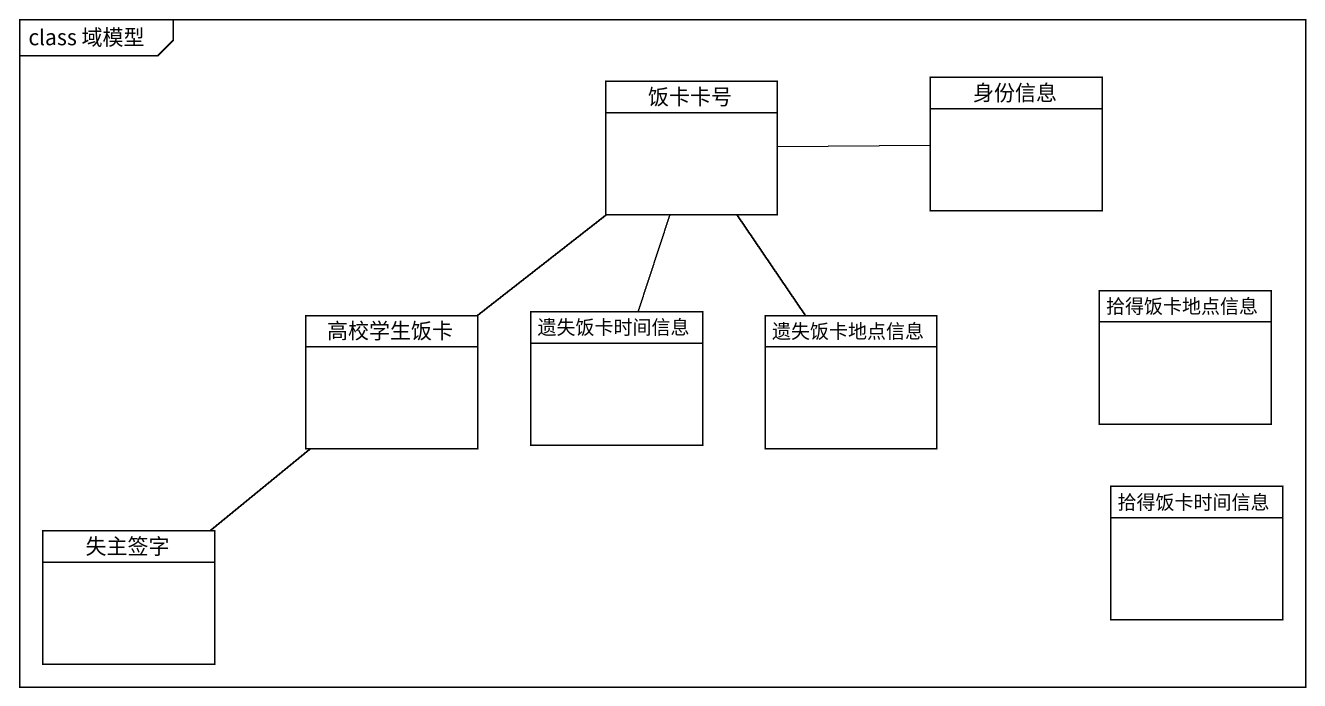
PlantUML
@startuml
mainframe class 域模型
hide circle
hide empty members
class 饭卡卡号
class 身份信息
class 拾得饭卡地点信息
class 高校学生饭卡
class 遗失饭卡时间信息
class 遗失饭卡地点信息
class 失主签字
class 拾得饭卡时间信息
饭卡卡号 -- 高校学生饭卡
身份信息 -left- 饭卡卡号
高校学生饭卡 -- 失主签字
遗失饭卡时间信息 -up- 饭卡卡号
遗失饭卡地点信息 -up- 饭卡卡号
@enduml
